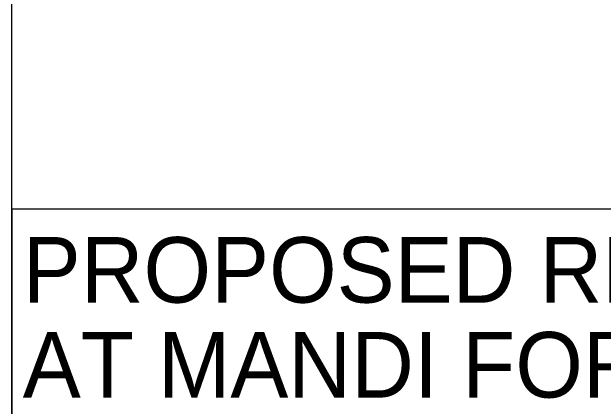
# Model space of a CAD drawing. Header units: inches. Extents: x 210948 to 214316, y -105347 to 7.
# Drawn here: x 211350.4 to 211477.7, y -105268.4 to -105183.6 of the extents above; entities that cross this region are included whole.
import ezdxf

# ---------------------------------------------------------------- set-up
doc = ezdxf.new("R2010")
doc.units = ezdxf.units.IN
doc.header["$MEASUREMENT"] = 0
doc.layers.add('A3', color=30, linetype='Continuous', lineweight=9)
doc.styles.add('STYLE1', font='arial.ttf', dxfattribs={"height": 8})

# ---------------------------------------------------------------- blocks, each defined once
blk = doc.blocks.new('KIL')
at = {"layer": 'A3'}
blk.add_lwpolyline([(216544.884, -99139.74), (217270.701, -99139.74), (217270.701, -100157.936), (216544.884, -100157.936)], close=True, dxfattribs=at)

msp = doc.modelspace()

# ---------------------------------------------------------------- linework, layer by layer
at = {"layer": 'A3'}
for q in [(211350.43, -105347.49), (212785.97, -105225.91)]:
    msp.add_line((211350.43, -105225.91), q, dxfattribs=at)

# ---------------------------------------------------------------- block references
at = {"layer": 'A3', "xscale": 1.977835869339287, "yscale": 1.977835869339287, "zscale": 1.977835869339287}
msp.add_blockref('KIL', (-216939.81, 92748.47), dxfattribs=at)

# ---------------------------------------------------------------- texts
at = {"layer": 'A3', "linetype": 'Continuous', "style": 'STYLE1', "width": 0.95}
for s, p in [('PROPOSED RESIDENCE', (211352.78, -105246.1)), ('AT MANDI FOR MR. MOHAK', (211352.78, -105266.51))]:
    msp.add_text(s, height=14.1009, dxfattribs=at).set_placement(p)

doc.saveas('drawing.dxf')
